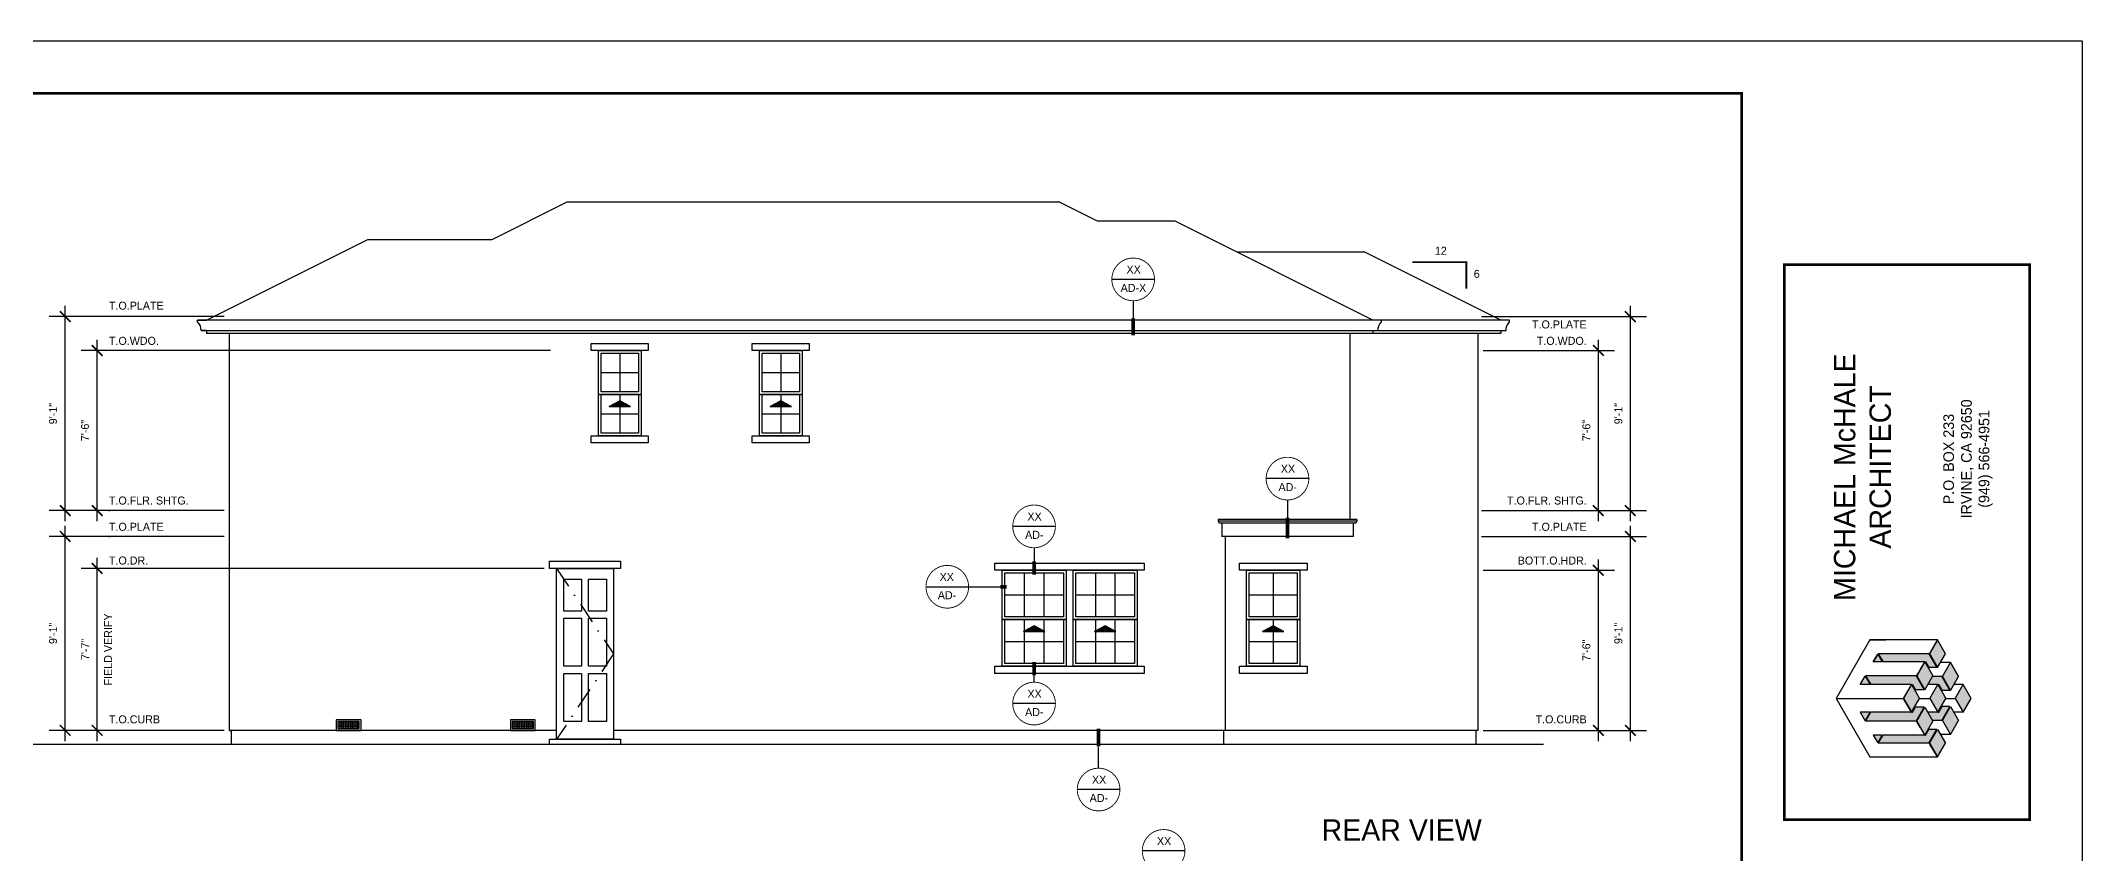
# Model space of a CAD drawing. Extents: x -1728 to 0, y -1152 to 0.
# Drawn here: x -1148 to 0, y -457 to 0 of the extents above; entities that cross this region are included whole.
import ezdxf
from ezdxf.enums import TextEntityAlignment as Align

# ---------------------------------------------------------------- set-up
doc = ezdxf.new("R2010")
doc.units = 0
doc.header["$LTSCALE"] = 48
doc.header["$MEASUREMENT"] = 0
doc.header["$PDMODE"] = 3
doc.header["$PDSIZE"] = -2
doc.linetypes.add('DASHDOT2', pattern=[0.5, 0.25, -0.125, 0, -0.125])
doc.layers.get('0').update_dxf_attribs({"linetype": 'CONTINUOUS'})
doc.layers.get('DEFPOINTS').update_dxf_attribs({"linetype": 'CONTINUOUS'})
for name, color, linetype in [('1EL-7', 7, 'CONTINUOUS'), ('A-DIMS', 3, 'CONTINUOUS'), ('A-ELEV-DR', 161, 'CONTINUOUS'), ('A-EXT ELEV', 7, 'CONTINUOUS'), ('A-EXT ELEV DR-WDO', 240, 'CONTINUOUS'), ('A-EXT ELEV TRIM', 42, 'CONTINUOUS'), ('A-SYM-TEXT', 3, 'CONTINUOUS'), ('A-SYMTEXT', 2, 'CONTINUOUS'), ('A-TEXT', 3, 'CONTINUOUS'), ('TB-text', 3, 'CONTINUOUS'), ('TXT', 7, 'CONTINUOUS')]:
    doc.layers.add(name, color=color, linetype=linetype)
doc.layers.add('24X36TB', color=7, linetype='CONTINUOUS', lineweight=30)
doc.styles.get("Standard").update_dxf_attribs({"font": 'ERASMD.TTF', "height": 4.5})
doc.dimstyles.new('ARCHITECTURE', dxfattribs={"dimscale": 48, "dimtxt": 0.18, "dimasz": 0.125, "dimexe": 0.1875, "dimexo": 0.0625, "dimgap": 0.09375, "dimtad": 1, "dimdec": 4, "dimzin": 3, "dimdsep": 46, "dimlunit": 4, "dimtxsty": 'Standard', "dimblk1": 'ARCHTICK', "dimblk2": 'ARCHTICK', "dimsah": 1, "dimcen": 0.09375, "dimdle": 0.125, "dimclrd": 1, "dimclre": 1, "dimclrt": 3, "dimadec": 0, "dimazin": 0, "dimtfac": 1, "dimtdec": 4, "dimtofl": 0, "dimtmove": 2, "dimatfit": 3, "dimldrblk": 'ARCHTICK', "dimfxl": 1, "dimfrac": 2, "dimtolj": 1, "dimtzin": 0, "dimarcsym": 0})

# ---------------------------------------------------------------- blocks, each defined once
blk = doc.blocks.new('A$C2A811E11')
at = {"layer": 'TB-text'}
h = blk.add_hatch(color=256, dxfattribs=at)
h.paths.add_polyline_path([(-55.9, -198.9), (-56.4, -199.7), (-51.9, -207.5), (-47.4, -199.7), (-51.9, -191.9)])
h.paths.add_polyline_path([(-61.2, -208.2), (-61.4, -208.4), (-63.4, -211.8), (-63.5, -212.1), (-59, -219.9), (-54.5, -212.1), (-59, -204.3)])
h.paths.add_polyline_path([(-66.4, -217), (-70.9, -224.8), (-66.4, -232.6), (-61.9, -224.8)])
h.paths.add_polyline_path([(-59, -229.8), (-63.5, -237.6), (-59, -245.4), (-54.5, -237.6)])
h.paths.add_polyline_path([(-56.4, -250), (-51.9, -257.7), (-47.4, -250), (-51.9, -242.2)])
h.paths.add_polyline_path([(-49, -237.2), (-44.5, -245), (-40, -237.2), (-44.5, -229.4)])
h.paths.add_polyline_path([(-41.9, -224.8), (-37.4, -232.6), (-32.9, -224.8), (-37.4, -217)])
h.paths.add_polyline_path([(-49, -212.5), (-44.5, -220.3), (-40, -212.5), (-44.5, -204.7)])
h.paths.add_polyline_path([(-49.3, -229.4), (-51.2, -232.6), (-51.6, -232.6), (-57.4, -232.6), (-54.7, -237.2), (-49.4, -237.2), (-44.9, -229.4)])
h.paths.add_polyline_path([(-49.4, -212.5), (-54.7, -212.5), (-57.4, -217), (-51.6, -217), (-51.2, -217), (-49.3, -220.3), (-44.9, -220.3)])
h.paths.add_polyline_path([(-85.2, -199.7), (-82.5, -204.3), (-59, -204.3), (-58.6, -204.3), (-56.7, -207.5), (-52.3, -207.5), (-56.8, -199.7)])
h.paths.add_polyline_path([(-88, -204.3), (-82.9, -204.3), (-85.5, -199.9)])
h.paths.add_polyline_path([(-92.3, -212.1), (-89.4, -217), (-66.4, -217), (-66, -217), (-64.3, -219.9), (-59.4, -219.9), (-63.9, -212.1)])
h.paths.add_polyline_path([(-92.6, -212.2), (-95.4, -217), (-89.8, -217)])
h.paths.add_polyline_path([(-89.4, -232.6), (-92.3, -237.6), (-63.9, -237.6), (-59.4, -229.8), (-64.3, -229.8), (-66, -232.6), (-66.4, -232.6)])
h.paths.add_polyline_path([(-95.4, -232.6), (-92.6, -237.4), (-89.8, -232.6)])
h.paths.add_polyline_path([(-82.5, -245.4), (-85.2, -250), (-56.8, -250), (-52.3, -242.2), (-56.7, -242.2), (-58.6, -245.4), (-59, -245.4)])
h.paths.add_polyline_path([(-88, -245.4), (-85.5, -249.8), (-82.9, -245.4)])
blk.add_hatch(color=256, dxfattribs=at).paths.add_polyline_path([(-56.1, -224.8), (-51.6, -232.6), (-47.1, -224.8), (-51.6, -217)])
for p, q in [((-89.9, -191.9), (-108.9, -224.8)), ((-51.9, -191.9), (-89.9, -191.9)), ((-89.9, -191.9), (-80.9, -191.9)), ((-89.9, -191.9), (-80.9, -191.9)), ((-51.9, -191.9), (-56.4, -199.7)), ((-51.9, -191.9), (-56.4, -199.7)), ((-51.9, -191.9), (-56.4, -199.7)), ((-51.9, -191.9), (-56.4, -199.7)), ((-51.9, -191.9), (-56.4, -199.7)), ((-51.9, -191.9), (-56.4, -199.7)), ((-56.4, -199.7), (-51.9, -191.9)), ((-56.4, -199.7), (-51.9, -191.9)), ((-51.9, -191.9), (-56.4, -199.7)), ((-51.9, -191.9), (-56.4, -199.7)), ((-51.9, -191.9), (-56.4, -199.7)), ((-51.9, -191.9), (-56.4, -199.7)), ((-51.9, -191.9), (-55.9, -198.9)), ((-51.9, -191.9), (-55.9, -198.9)), ((-51.9, -191.9), (-55.9, -198.9)), ((-51.9, -191.9), (-55.9, -198.9)), ((-51.9, -191.9), (-55.9, -198.9)), ((-51.9, -191.9), (-55.9, -198.9)), ((-47.4, -199.7), (-51.9, -191.9)), ((-47.4, -199.7), (-51.9, -191.9)), ((-85.5, -199.9), (-88, -204.3)), ((-88, -204.3), (-85.5, -199.9)), ((-82.9, -204.3), (-88, -204.3)), ((-82.9, -204.3), (-88, -204.3)), ((-85.5, -199.9), (-82.9, -204.3)), ((-85.5, -199.9), (-85.5, -199.9)), ((-56.8, -199.7), (-85.2, -199.7)), ((-56.8, -199.7), (-85.2, -199.7)), ((-85.2, -199.7), (-82.5, -204.3)), ((-59, -204.3), (-82.5, -204.3)), ((-59, -204.3), (-82.5, -204.3)), ((-63.5, -212.1), (-59, -204.3)), ((-59, -204.3), (-63.5, -212.1)), ((-59, -204.3), (-63.5, -212.1)), ((-59, -204.3), (-63.5, -212.1)), ((-59, -204.3), (-63.5, -212.1)), ((-59, -204.3), (-63.5, -212.1)), ((-59, -204.3), (-63.5, -212.1)), ((-63.5, -212.1), (-59, -204.3)), ((-62.4, -210.1), (-60.1, -206.2)), ((-62.4, -210.1), (-60.1, -206.2)), ((-62.4, -210.1), (-60.1, -206.2)), ((-62.4, -210.1), (-60.1, -206.2)), ((-61.4, -208.4), (-59.4, -204.9)), ((-61.4, -208.4), (-59.4, -204.9)), ((-61.4, -208.4), (-59.4, -204.9)), ((-61.4, -208.4), (-59.4, -204.9)), ((-61.4, -208.4), (-59.4, -204.9)), ((-61.4, -208.4), (-59.4, -204.9)), ((-61.2, -208.2), (-59, -204.3)), ((-61.2, -208.2), (-59, -204.3)), ((-61.2, -208.2), (-59, -204.3)), ((-61.2, -208.2), (-59, -204.3)), ((-59, -204.3), (-54.5, -212.1)), ((-59, -204.3), (-54.5, -212.1)), ((-59, -204.3), (-58.6, -204.3)), ((-58.6, -204.3), (-56.7, -207.5)), ((-56.8, -199.7), (-52.3, -207.5)), ((-56.4, -199.7), (-51.9, -207.5)), ((-56.4, -199.7), (-51.9, -207.5)), ((-51.9, -207.5), (-47.4, -199.7)), ((-51.9, -207.5), (-47.4, -199.7)), ((-44.5, -204.7), (-50.2, -204.7)), ((-44.5, -204.7), (-50.2, -204.7)), ((-49, -212.5), (-44.5, -204.7)), ((-49, -212.5), (-44.5, -204.7)), ((-40, -212.5), (-44.5, -204.7)), ((-44.5, -204.7), (-40, -212.5)), ((-40, -212.5), (-44.5, -204.7)), ((-95.4, -217), (-92.6, -212.2)), ((-89.8, -217), (-95.4, -217)), ((-89.8, -217), (-95.4, -217)), ((-92.6, -212.2), (-89.8, -217)), ((-92.3, -212.1), (-89.4, -217)), ((-63.9, -212.1), (-92.3, -212.1)), ((-63.9, -212.1), (-92.3, -212.1)), ((-66.4, -217), (-89.4, -217)), ((-66.4, -217), (-89.4, -217)), ((-70.9, -224.8), (-66.4, -217)), ((-70.9, -224.8), (-66.4, -217)), ((-66.4, -217), (-70.9, -224.8)), ((-66.4, -217), (-70.9, -224.8)), ((-66.4, -217), (-70.9, -224.8)), ((-66.4, -217), (-70.9, -224.8)), ((-66.4, -217), (-70.9, -224.8)), ((-66.4, -217), (-70.9, -224.8)), ((-70.9, -224.8), (-66.4, -217)), ((-70.9, -224.8), (-66.4, -217)), ((-70.9, -224.8), (-66.9, -217.9)), ((-70.9, -224.8), (-66.9, -217.9)), ((-70.9, -224.8), (-66.9, -217.9)), ((-70.9, -224.8), (-66.9, -217.9)), ((-70.9, -224.8), (-66.9, -217.9)), ((-70.9, -224.8), (-66.9, -217.9)), ((-70.9, -224.8), (-66.9, -217.9)), ((-70.9, -224.8), (-66.9, -217.9)), ((-66.4, -217), (-61.9, -224.8)), ((-66.4, -217), (-61.9, -224.8)), ((-66.4, -217), (-66, -217)), ((-66, -217), (-64.3, -219.9)), ((-63.9, -212.1), (-59.4, -219.9)), ((-61.2, -208.2), (-63.5, -212.1)), ((-61.2, -208.2), (-63.5, -212.1)), ((-61.2, -208.2), (-63.5, -212.1)), ((-61.2, -208.2), (-63.5, -212.1)), ((-63.5, -212.1), (-59, -219.9)), ((-63.5, -212.1), (-59, -219.9)), ((-61.4, -208.4), (-63.4, -211.8)), ((-61.4, -208.4), (-63.4, -211.8)), ((-61.4, -208.4), (-63.4, -211.8)), ((-61.4, -208.4), (-63.4, -211.8)), ((-61.4, -208.4), (-63.4, -211.8)), ((-61.4, -208.4), (-63.4, -211.8)), ((-59, -219.9), (-54.5, -212.1)), ((-59, -219.9), (-54.5, -212.1)), ((-51.6, -217), (-57.4, -217)), ((-51.6, -217), (-57.4, -217)), ((-52.3, -207.5), (-56.7, -207.5)), ((-52.3, -207.5), (-56.7, -207.5)), ((-56.1, -224.8), (-51.6, -217)), ((-56.1, -224.8), (-51.6, -217)), ((-49.4, -212.5), (-54.7, -212.5)), ((-49.4, -212.5), (-54.7, -212.5)), ((-51.6, -217), (-47.1, -224.8)), ((-51.6, -217), (-47.1, -224.8)), ((-51.6, -217), (-51.2, -217)), ((-51.2, -217), (-49.3, -220.3)), ((-49.4, -212.5), (-44.9, -220.3)), ((-49, -212.5), (-44.5, -220.3)), ((-49, -212.5), (-44.5, -220.3)), ((-44.5, -220.3), (-40, -212.5)), ((-44.5, -220.3), (-40, -212.5)), ((-37.4, -217), (-42.6, -217)), ((-37.4, -217), (-42.6, -217)), ((-41.9, -224.8), (-37.4, -217)), ((-41.9, -224.8), (-37.4, -217)), ((-32.9, -224.8), (-37.4, -217)), ((-32.9, -224.8), (-37.4, -217)), ((-108.9, -224.8), (-70.9, -224.8)), ((-108.9, -224.8), (-70.9, -224.8)), ((-108.9, -224.8), (-70.9, -224.8)), ((-108.9, -224.8), (-70.9, -224.8)), ((-108.9, -224.8), (-70.9, -224.8)), ((-108.9, -224.8), (-70.9, -224.8)), ((-108.9, -224.8), (-70.9, -224.8)), ((-108.9, -224.8), (-70.9, -224.8)), ((-108.9, -224.8), (-89.9, -257.7)), ((-108.9, -224.8), (-99.9, -224.8)), ((-108.9, -224.8), (-99.9, -224.8)), ((-70.9, -224.8), (-66.9, -231.8)), ((-70.9, -224.8), (-66.4, -232.6)), ((-70.9, -224.8), (-66.9, -231.8)), ((-70.9, -224.8), (-66.9, -231.8)), ((-70.9, -224.8), (-66.4, -232.6)), ((-70.9, -224.8), (-66.9, -231.8)), ((-66.4, -232.6), (-70.9, -224.8)), ((-66.4, -232.6), (-70.9, -224.8)), ((-66.4, -232.6), (-61.9, -224.8)), ((-59.4, -219.9), (-64.3, -219.9)), ((-59.4, -219.9), (-64.3, -219.9)), ((-61.9, -224.8), (-56.1, -224.8)), ((-61.9, -224.8), (-56.1, -224.8)), ((-56.1, -224.8), (-51.6, -232.6)), ((-51.6, -232.6), (-47.1, -224.8)), ((-51.2, -232.6), (-49.3, -229.4)), ((-49.4, -237.2), (-44.9, -229.4)), ((-44.9, -220.3), (-49.3, -220.3)), ((-44.9, -220.3), (-49.3, -220.3)), ((-44.9, -229.4), (-49.3, -229.4)), ((-44.9, -229.4), (-49.3, -229.4)), ((-49, -237.2), (-44.5, -229.4)), ((-47.1, -224.8), (-41.9, -224.8)), ((-47.1, -224.8), (-41.9, -224.8)), ((-44.5, -229.4), (-40, -237.2)), ((-41.9, -224.8), (-37.4, -232.6)), ((-37.4, -232.6), (-32.9, -224.8)), ((-95.4, -232.6), (-92.6, -237.4)), ((-89.8, -232.6), (-95.4, -232.6)), ((-92.6, -237.4), (-89.8, -232.6)), ((-92.3, -237.6), (-89.4, -232.6)), ((-63.9, -237.6), (-92.3, -237.6)), ((-66.4, -232.6), (-89.4, -232.6)), ((-66.4, -232.6), (-66, -232.6)), ((-66, -232.6), (-64.3, -229.8)), ((-59.4, -229.8), (-64.3, -229.8)), ((-59.4, -229.8), (-64.3, -229.8)), ((-63.9, -237.6), (-59.4, -229.8)), ((-63.5, -237.6), (-59, -229.8)), ((-63.5, -237.6), (-59, -245.4)), ((-59, -245.4), (-63.5, -237.6)), ((-59, -245.4), (-63.5, -237.6)), ((-61.2, -241.5), (-63.5, -237.6)), ((-61.2, -241.5), (-63.5, -237.6)), ((-61.4, -241.3), (-63.4, -237.8)), ((-61.4, -241.3), (-63.4, -237.8)), ((-62.4, -239.6), (-60.1, -243.5)), ((-62.4, -239.6), (-60.1, -243.5)), ((-59, -229.8), (-54.5, -237.6)), ((-59, -245.4), (-54.5, -237.6)), ((-51.6, -232.6), (-57.4, -232.6)), ((-49.4, -237.2), (-54.7, -237.2)), ((-51.6, -232.6), (-51.2, -232.6)), ((-49, -237.2), (-44.5, -245)), ((-44.5, -245), (-40, -237.2)), ((-37.4, -232.6), (-42.6, -232.6)), ((-82.9, -245.4), (-88, -245.4)), ((-88, -245.4), (-85.5, -249.8)), ((-85.5, -249.8), (-82.9, -245.4)), ((-85.5, -249.8), (-85.5, -249.8)), ((-85.2, -250), (-82.5, -245.4)), ((-56.8, -250), (-85.2, -250)), ((-59, -245.4), (-82.5, -245.4)), ((-61.4, -241.3), (-59.4, -244.8)), ((-61.4, -241.3), (-59.4, -244.8)), ((-61.2, -241.5), (-59, -245.4)), ((-61.2, -241.5), (-59, -245.4)), ((-59, -245.4), (-58.6, -245.4)), ((-58.6, -245.4), (-56.7, -242.2)), ((-56.8, -250), (-52.3, -242.2)), ((-52.3, -242.2), (-56.7, -242.2)), ((-56.4, -250), (-51.9, -242.2)), ((-51.9, -257.7), (-56.4, -250)), ((-51.9, -257.7), (-56.4, -250)), ((-51.9, -257.7), (-56.4, -250)), ((-51.9, -257.7), (-56.4, -250)), ((-56.4, -250), (-51.9, -257.7)), ((-51.9, -257.7), (-55.9, -250.8)), ((-51.9, -257.7), (-55.9, -250.8)), ((-51.9, -242.2), (-47.4, -250)), ((-51.9, -257.7), (-47.4, -250)), ((-44.5, -245), (-50.2, -245)), ((-89.9, -257.7), (-51.9, -257.7)), ((-89.9, -257.7), (-80.9, -257.7))]:
    blk.add_line(p, q, dxfattribs=at)
for s, p in [('MICHAEL McHALE ', (-98.1, -170)), ('ARCHITECT', (-78.1, -140.6))]:
    blk.add_text(s, height=12, rotation=90, dxfattribs=at).set_placement(p)
for s, p in [('IRVINE, CA 92650', (-32.6, -90.2)), ('P.O. BOX 233', (-42.6, -90.3)), ('(949) 566-4951', (-22.7, -90.2))]:
    blk.add_text(s, height=6, rotation=90, dxfattribs=at).set_placement(p, align=Align.CENTER)
blk = doc.blocks.new('A$C06A91398')
at = {"layer": '24X36TB'}
blk.add_lwpolyline([(-1115.9, 1085.1), (612.1, 1085.1), (612.1, -66.9), (-1115.9, -66.9)], close=True, dxfattribs=at)
at = {"layer": '24X36TB', "const_width": 1.5}
for points in [[(420.6, -37.4), (420.6, 1055.6), (-1055.9, 1055.6), (-1055.9, -37.4)], [(444.6, 647.5), (444.6, 959.3), (582.6, 959.3), (582.6, 647.5)]]:
    blk.add_lwpolyline(points, close=True, dxfattribs=at)
blk = doc.blocks.new('A$C40F502B1')
at = {"layer": 'TXT'}
for p, q in [((0, 6), (-14, 6)), ((-14, 6), (-14, 0)), ((-14, 0), (0, 0)), ((-13, 5), (-13, 1)), ((-1, 5), (-13, 5)), ((-1, 4), (-13, 4)), ((-1, 3), (-13, 3)), ((-1, 2), (-13, 2)), ((-13, 1), (-1, 1)), ((-12, 5), (-12, 1)), ((-11, 5), (-11, 1)), ((-10, 5), (-10, 1)), ((-9, 5), (-9, 1)), ((-8, 5), (-8, 1)), ((-7, 5), (-7, 1)), ((-6, 5), (-6, 1)), ((-5, 5), (-5, 1)), ((-4, 5), (-4, 1)), ((-3, 5), (-3, 1)), ((-2, 5), (-2, 1)), ((-1, 1), (-1, 5)), ((0, 0), (0, 6))]:
    blk.add_line(p, q, dxfattribs=at)
blk = doc.blocks.new('A$C31BB2E8A')
at = {"layer": 'A-EXT ELEV DR-WDO'}
for points in [[(-32, 96), (0, 96), (0, 0), (-32, 0)], [(-28, 90), (-18, 90), (-18, 72), (-28, 72)], [(-14, 90), (-4, 90), (-4, 72), (-14, 72)], [(-28, 68), (-18, 68), (-18, 41), (-28, 41)], [(-14, 68), (-4, 68), (-4, 41), (-14, 41)], [(-28, 37), (-18, 37), (-18, 10), (-28, 10)], [(-14, 37), (-4, 37), (-4, 10), (-14, 10)]]:
    blk.add_lwpolyline(points, close=True, dxfattribs=at)
blk = doc.blocks.new('_ARCHTICK')
at = {"color": 0, "linetype": 'ByBlock', "const_width": 0.15}
blk.add_lwpolyline([(-0.5, -0.5), (0.5, 0.5)], dxfattribs=at)
blk = doc.blocks.new('*D17')
at = {"layer": 'A-DIMS', "color": 1, "lineweight": -2, "transparency": 16777216}
for p, q in [((-254.1, -393.5), (-254.1, -272.5)), ((-337.8, -278.5), (-245.1, -278.5)), ((-336.9, -387.5), (-245.1, -387.5))]:
    blk.add_line(p, q, dxfattribs=at)
at = {"layer": 'DEFPOINTS', "color": 0, "transparency": 16777216}
for p in [(-340.8, -278.5), (-254.1, -278.5), (-339.9, -387.5)]:
    blk.add_point(p, dxfattribs=at)
at = {"layer": 'A-DIMS', "color": 1, "lineweight": -2, "transparency": 16777216, "xscale": 6, "yscale": 6, "zscale": 6}
for p, rotation in [((-254.1, -278.5), 90), ((-254.1, -387.5), 270)]:
    blk.add_blockref('_ARCHTICK', p, dxfattribs=dict(at, rotation=rotation))
at = {"layer": 'A-DIMS', "color": 3, "transparency": 16777216, "insert": (-260.8, -333), "char_height": 4.5, "attachment_point": 5, "rotation": 90}
blk.add_mtext('\\A1;9\'-1"', dxfattribs=at)
blk = doc.blocks.new('*D18')
at = {"layer": 'A-DIMS', "color": 1, "lineweight": -2, "transparency": 16777216}
for p, q in [((-254.1, -270), (-254.1, -149)), ((-337.8, -155), (-245.1, -155)), ((-337.8, -264), (-245.1, -264))]:
    blk.add_line(p, q, dxfattribs=at)
at = {"layer": 'DEFPOINTS', "color": 0, "transparency": 16777216}
for p in [(-340.8, -155), (-254.1, -155), (-340.8, -264)]:
    blk.add_point(p, dxfattribs=at)
at = {"layer": 'A-DIMS', "color": 1, "lineweight": -2, "transparency": 16777216, "xscale": 6, "yscale": 6, "zscale": 6}
for p, rotation in [((-254.1, -155), 90), ((-254.1, -264), 270)]:
    blk.add_blockref('_ARCHTICK', p, dxfattribs=dict(at, rotation=rotation))
at = {"layer": 'A-DIMS', "color": 3, "transparency": 16777216, "insert": (-260.8, -209.5), "char_height": 4.5, "attachment_point": 5, "rotation": 90}
blk.add_mtext('\\A1;9\'-1"', dxfattribs=at)
blk = doc.blocks.new('*D19')
at = {"layer": 'A-DIMS', "color": 1, "lineweight": -2, "transparency": 16777216}
for p, q in [((-336.9, -297.5), (-263.1, -297.5)), ((-272.1, -393.5), (-272.1, -291.5)), ((-336.9, -387.5), (-263.1, -387.5))]:
    blk.add_line(p, q, dxfattribs=at)
at = {"layer": 'DEFPOINTS', "color": 0, "transparency": 16777216}
for p in [(-339.9, -297.5), (-272.1, -297.5), (-339.9, -387.5)]:
    blk.add_point(p, dxfattribs=at)
at = {"layer": 'A-DIMS', "color": 1, "lineweight": -2, "transparency": 16777216, "xscale": 6, "yscale": 6, "zscale": 6}
for p, rotation in [((-272.1, -297.5), 90), ((-272.1, -387.5), 270)]:
    blk.add_blockref('_ARCHTICK', p, dxfattribs=dict(at, rotation=rotation))
at = {"layer": 'A-DIMS', "color": 3, "transparency": 16777216, "insert": (-278.8, -342.5), "char_height": 4.5, "attachment_point": 5, "rotation": 90}
blk.add_mtext('\\A1;7\'-6"', dxfattribs=at)
blk = doc.blocks.new('*D20')
at = {"layer": 'A-DIMS', "color": 1, "lineweight": -2, "transparency": 16777216}
for p, q in [((-272.1, -270), (-272.1, -168)), ((-336.9, -174), (-263.1, -174)), ((-336.9, -264), (-263.1, -264))]:
    blk.add_line(p, q, dxfattribs=at)
at = {"layer": 'DEFPOINTS', "color": 0, "transparency": 16777216}
for p in [(-339.9, -174), (-272.1, -174), (-339.9, -264)]:
    blk.add_point(p, dxfattribs=at)
at = {"layer": 'A-DIMS', "color": 1, "lineweight": -2, "transparency": 16777216, "xscale": 6, "yscale": 6, "zscale": 6}
for p, rotation in [((-272.1, -174), 90), ((-272.1, -264), 270)]:
    blk.add_blockref('_ARCHTICK', p, dxfattribs=dict(at, rotation=rotation))
at = {"layer": 'A-DIMS', "color": 3, "transparency": 16777216, "insert": (-278.8, -219), "char_height": 4.5, "attachment_point": 5, "rotation": 90}
blk.add_mtext('\\A1;7\'-6"', dxfattribs=at)
blk = doc.blocks.new('*D36')
at = {"layer": 'A-DIMS', "color": 1, "lineweight": -2, "transparency": 16777216}
for p, q in [((-1134.3, -393.5), (-1134.3, -272.5)), ((-1044.9, -278.5), (-1143.3, -278.5)), ((-1044.9, -387.5), (-1143.3, -387.5))]:
    blk.add_line(p, q, dxfattribs=at)
at = {"layer": 'DEFPOINTS', "color": 0, "transparency": 16777216}
for p in [(-1134.3, -278.5), (-1041.9, -278.5), (-1041.9, -387.5)]:
    blk.add_point(p, dxfattribs=at)
at = {"layer": 'A-DIMS', "color": 1, "lineweight": -2, "transparency": 16777216, "xscale": 6, "yscale": 6, "zscale": 6}
for p, rotation in [((-1134.3, -278.5), 90), ((-1134.3, -387.5), 270)]:
    blk.add_blockref('_ARCHTICK', p, dxfattribs=dict(at, rotation=rotation))
at = {"layer": 'A-DIMS', "color": 3, "transparency": 16777216, "insert": (-1141.1, -333), "char_height": 4.5, "attachment_point": 5, "rotation": 90}
blk.add_mtext('\\A1;9\'-1"', dxfattribs=at)
blk = doc.blocks.new('*D37')
at = {"layer": 'A-DIMS', "color": 1, "lineweight": -2, "transparency": 16777216}
for p, q in [((-1134.3, -270), (-1134.3, -149)), ((-1044.9, -155), (-1143.3, -155)), ((-1044.9, -264), (-1143.3, -264))]:
    blk.add_line(p, q, dxfattribs=at)
at = {"layer": 'DEFPOINTS', "color": 0, "transparency": 16777216}
for p in [(-1134.3, -155), (-1041.9, -155), (-1041.9, -264)]:
    blk.add_point(p, dxfattribs=at)
at = {"layer": 'A-DIMS', "color": 1, "lineweight": -2, "transparency": 16777216, "xscale": 6, "yscale": 6, "zscale": 6}
for p, rotation in [((-1134.3, -155), 90), ((-1134.3, -264), 270)]:
    blk.add_blockref('_ARCHTICK', p, dxfattribs=dict(at, rotation=rotation))
at = {"layer": 'A-DIMS', "color": 3, "transparency": 16777216, "insert": (-1141.1, -209.5), "char_height": 4.5, "attachment_point": 5, "rotation": 90}
blk.add_mtext('\\A1;9\'-1"', dxfattribs=at)
blk = doc.blocks.new('*D38')
at = {"layer": 'A-DIMS', "color": 1, "lineweight": -2, "transparency": 16777216}
for p, q in [((-864.9, -296.5), (-1125.3, -296.5)), ((-1116.3, -393.5), (-1116.3, -290.5)), ((-1044.9, -387.5), (-1125.3, -387.5))]:
    blk.add_line(p, q, dxfattribs=at)
at = {"layer": 'DEFPOINTS', "color": 0, "transparency": 16777216}
for p in [(-1116.3, -296.5), (-861.9, -296.5), (-1041.9, -387.5)]:
    blk.add_point(p, dxfattribs=at)
at = {"layer": 'A-DIMS', "color": 1, "lineweight": -2, "transparency": 16777216, "xscale": 6, "yscale": 6, "zscale": 6}
for p, rotation in [((-1116.3, -296.5), 90), ((-1116.3, -387.5), 270)]:
    blk.add_blockref('_ARCHTICK', p, dxfattribs=dict(at, rotation=rotation))
at = {"layer": 'A-DIMS', "color": 3, "transparency": 16777216, "insert": (-1123, -342), "char_height": 4.5, "attachment_point": 5, "rotation": 90}
blk.add_mtext('\\A1;7\'-7"', dxfattribs=at)
blk = doc.blocks.new('*D39')
at = {"layer": 'A-DIMS', "color": 1, "lineweight": -2, "transparency": 16777216}
for p, q in [((-1116.3, -270), (-1116.3, -168)), ((-861.4, -174), (-1125.3, -174)), ((-1044.9, -264), (-1125.3, -264))]:
    blk.add_line(p, q, dxfattribs=at)
at = {"layer": 'DEFPOINTS', "color": 0, "transparency": 16777216}
for p in [(-1116.3, -174), (-858.4, -174), (-1041.9, -264)]:
    blk.add_point(p, dxfattribs=at)
at = {"layer": 'A-DIMS', "color": 1, "lineweight": -2, "transparency": 16777216, "xscale": 6, "yscale": 6, "zscale": 6}
for p, rotation in [((-1116.3, -174), 90), ((-1116.3, -264), 270)]:
    blk.add_blockref('_ARCHTICK', p, dxfattribs=dict(at, rotation=rotation))
at = {"layer": 'A-DIMS', "color": 3, "transparency": 16777216, "insert": (-1123.1, -219), "char_height": 4.5, "attachment_point": 5, "rotation": 90}
blk.add_mtext('\\A1;7\'-6"', dxfattribs=at)
blk = doc.blocks.new('window_direction')
at = {"layer": 'A-SYMTEXT'}
blk.add_hatch(color=256, dxfattribs=at).paths.add_polyline_path([(6, 0), (0, 3.3), (-6, 0)])
at = {"layer": 'A-SYMTEXT', "color": 7}
blk.add_line((-6, 0), (0, 3.3), dxfattribs=at)
at = {"layer": 'A-SYMTEXT'}
blk.add_lwpolyline([(0, 3.3), (-6, 0), (6, 0)], close=True, dxfattribs=at)

msp = doc.modelspace()

# ---------------------------------------------------------------- linework, layer by layer
at = {"layer": '1EL-7'}
for points in [[(-1054.92126, -162.7588), (-1057.92126, -162.7588, 0.2568777684), (-1059.87783, -157.9893), (-1059.875, -157.02786), (-1054.92126, -157.02786)], [(-398.92126, -162.7588), (-395.92126, -162.7588, -0.2568777684), (-393.9647, -157.9893), (-393.96752, -157.02786), (-398.92126, -157.02786)], [(-326.92126, -162.7588), (-323.92126, -162.7588, -0.2568777684), (-321.9647, -157.9893), (-321.96752, -157.02786), (-326.92126, -157.02786)]]:
    msp.add_lwpolyline(points, format="xyb", dxfattribs=at)
at = {"layer": 'A-ELEV-DR', "linetype": 'DASHDOT2'}
msp.add_lwpolyline([(-857.92126, -296.5), (-825.92126, -344.5), (-857.92126, -392.5)], dxfattribs=at)
at = {"layer": 'A-EXT ELEV'}
for p, q in [((-894.17126, -111.65286), (-851.92126, -90.52786)), ((-851.92126, -90.52786), (-575.42126, -90.52786)), ((-553.67126, -101.40286), (-575.42126, -90.52786)), ((-510.17126, -101.40286), (-553.67126, -101.40286)), ((-398.92126, -157.02786), (-510.17126, -101.40286)), ((-1054.92126, -157.02786), (-964.17126, -111.65286)), ((-964.17126, -111.65286), (-894.17126, -111.65286)), ((-403.42126, -118.77786), (-475.42126, -118.77786)), ((-326.92126, -157.02786), (-403.42126, -118.77786)), ((-326.92126, -157.02786), (-1059.875, -157.02786)), ((-964.30838, -157.02786), (-1059.875, -157.02786)), ((-1057.92126, -162.7588), (-964.30838, -162.7588)), ((-1054.92126, -162.7588), (-1054.92126, -164.52786)), ((-1054.92126, -162.7588), (-326.92126, -162.7588)), ((-326.92126, -164.52786), (-1054.92126, -164.52786)), ((-964.30838, -164.52786), (-1054.92126, -164.52786)), ((-1041.92126, -387.5), (-1041.92126, -164.52786)), ((-411.92126, -164.52786), (-411.92126, -269)), ((-398.92126, -162.7588), (-398.92126, -164.52786)), ((-339.92126, -164.52786), (-339.92126, -387.5)), ((-326.92126, -162.7588), (-326.92126, -164.52786)), ((-407.92126, -269), (-485.92812, -269)), ((-485.92812, -269), (-485.92812, -270)), ((-407.92126, -270), (-485.92812, -270)), ((-485.92812, -270), (-485.42812, -271)), ((-408.42126, -271), (-485.42812, -271)), ((-483.92812, -271), (-483.92812, -278.5)), ((-409.92126, -271), (-409.92126, -278.5)), ((-407.92126, -270), (-408.42126, -271)), ((-407.92126, -269), (-407.92126, -270)), ((-409.92126, -278.5), (-483.92812, -278.5)), ((-481.92812, -278.5), (-481.92812, -387.5)), ((-857.92126, -387.5), (-1041.92126, -387.5)), ((-1041.92126, -387.5), (-1040.92126, -387.5)), ((-1040.92126, -387.5), (-1040.92126, -395.5)), ((-339.92126, -387.5), (-825.92126, -387.5)), ((-481.92812, -387.5), (-482.92812, -387.5)), ((-482.92812, -387.5), (-482.92812, -395.5)), ((-339.92126, -387.5), (-340.92126, -387.5)), ((-340.92126, -387.5), (-340.92126, -395.5)), ((-302.87872, -395.5), (-1192.0101, -395.5))]:
    msp.add_line(p, q, dxfattribs=at)
at = {"layer": 'A-EXT ELEV', "linetype": 'DASHDOT2'}
for p, q in [((-1091.45806, -264), (-1127.5651, -264)), ((-1091.45806, -278.5), (-1127.5651, -278.5))]:
    msp.add_line(p, q, dxfattribs=at)
at = {"layer": 'A-EXT ELEV'}
msp.add_lwpolyline([(-861.92126, -395.5), (-861.92126, -392.5), (-821.92126, -392.5), (-821.92126, -395.5)], dxfattribs=at)
at = {"layer": 'A-EXT ELEV DR-WDO'}
for p, q in [((-822.42126, -175.5), (-822.42126, -197.25)), ((-731.92126, -175.5), (-731.92126, -197.25)), ((-832.92126, -186.375), (-811.92126, -186.375)), ((-742.42126, -186.375), (-721.42126, -186.375)), ((-810.42126, -198.75), (-834.42126, -198.75)), ((-822.42126, -198.75), (-822.42126, -220.5)), ((-719.92126, -198.75), (-743.92126, -198.75)), ((-731.92126, -198.75), (-731.92126, -220.5)), ((-832.92126, -209.625), (-811.92126, -209.625)), ((-742.42126, -209.625), (-721.42126, -209.625)), ((-594.92812, -299), (-594.92812, -323.75)), ((-583.92812, -299), (-583.92812, -323.75)), ((-554.92812, -299), (-554.92812, -323.75)), ((-543.92812, -299), (-543.92812, -323.75)), ((-454.92812, -299), (-454.92812, -323.75)), ((-605.92812, -311.375), (-572.92812, -311.375)), ((-565.92812, -311.375), (-532.92812, -311.375)), ((-468.42812, -311.375), (-441.42812, -311.375)), ((-571.42812, -325.25), (-607.42812, -325.25)), ((-594.92812, -325.25), (-594.92812, -350)), ((-583.92812, -325.25), (-583.92812, -350)), ((-531.42812, -325.25), (-567.42812, -325.25)), ((-554.92812, -325.25), (-554.92812, -350)), ((-543.92812, -325.25), (-543.92812, -350)), ((-439.92812, -325.25), (-469.92812, -325.25)), ((-454.92812, -325.25), (-454.92812, -350)), ((-605.92812, -337.625), (-572.92812, -337.625)), ((-565.92812, -337.625), (-532.92812, -337.625)), ((-468.42812, -337.625), (-441.42812, -337.625))]:
    msp.add_line(p, q, dxfattribs=at)
for points in [[(-834.42126, -174), (-810.42126, -174), (-810.42126, -198.75), (-834.42126, -198.75)], [(-834.42126, -174), (-810.42126, -174), (-810.42126, -222), (-834.42126, -222)], [(-832.92126, -175.5), (-811.92126, -175.5), (-811.92126, -197.25), (-832.92126, -197.25)], [(-743.92126, -174), (-719.92126, -174), (-719.92126, -198.75), (-743.92126, -198.75)], [(-743.92126, -174), (-719.92126, -174), (-719.92126, -222), (-743.92126, -222)], [(-742.42126, -175.5), (-721.42126, -175.5), (-721.42126, -197.25), (-742.42126, -197.25)], [(-834.42126, -198.75), (-810.42126, -198.75), (-810.42126, -222), (-834.42126, -222)], [(-832.92126, -198.75), (-811.92126, -198.75), (-811.92126, -220.5), (-832.92126, -220.5)], [(-743.92126, -198.75), (-719.92126, -198.75), (-719.92126, -222), (-743.92126, -222)], [(-742.42126, -198.75), (-721.42126, -198.75), (-721.42126, -220.5), (-742.42126, -220.5)], [(-607.42812, -297.5), (-571.42812, -297.5), (-571.42812, -325.25), (-607.42812, -325.25)], [(-607.42812, -297.5), (-571.42812, -297.5), (-571.42812, -351.5), (-607.42812, -351.5)], [(-567.42812, -297.5), (-531.42812, -297.5), (-531.42812, -325.25), (-567.42812, -325.25)], [(-567.42812, -297.5), (-531.42812, -297.5), (-531.42812, -351.5), (-567.42812, -351.5)], [(-469.92812, -297.5), (-439.92812, -297.5), (-439.92812, -325.25), (-469.92812, -325.25)], [(-469.92812, -297.5), (-439.92812, -297.5), (-439.92812, -351.5), (-469.92812, -351.5)], [(-605.92812, -299), (-572.92812, -299), (-572.92812, -323.75), (-605.92812, -323.75)], [(-565.92812, -299), (-532.92812, -299), (-532.92812, -323.75), (-565.92812, -323.75)], [(-468.42812, -299), (-441.42812, -299), (-441.42812, -323.75), (-468.42812, -323.75)], [(-607.42812, -325.25), (-571.42812, -325.25), (-571.42812, -351.5), (-607.42812, -351.5)], [(-605.92812, -325.25), (-572.92812, -325.25), (-572.92812, -350), (-605.92812, -350)], [(-567.42812, -325.25), (-531.42812, -325.25), (-531.42812, -351.5), (-567.42812, -351.5)], [(-565.92812, -325.25), (-532.92812, -325.25), (-532.92812, -350), (-565.92812, -350)], [(-469.92812, -325.25), (-439.92812, -325.25), (-439.92812, -351.5), (-469.92812, -351.5)], [(-468.42812, -325.25), (-441.42812, -325.25), (-441.42812, -350), (-468.42812, -350)]]:
    msp.add_lwpolyline(points, close=True, dxfattribs=at)
at = {"layer": 'A-EXT ELEV TRIM'}
for points in [[(-838.42126, -170), (-806.42126, -170), (-806.42126, -174), (-838.42126, -174)], [(-747.92126, -170), (-715.92126, -170), (-715.92126, -174), (-747.92126, -174)], [(-838.42126, -222), (-806.42126, -222), (-806.42126, -226), (-838.42126, -226)], [(-747.92126, -222), (-715.92126, -222), (-715.92126, -226), (-747.92126, -226)], [(-861.92126, -292.5), (-821.92126, -292.5), (-821.92126, -296.5), (-861.92126, -296.5)], [(-611.42812, -293.5), (-527.42812, -293.5), (-527.42812, -297.5), (-611.42812, -297.5)], [(-473.92812, -293.5), (-435.92812, -293.5), (-435.92812, -297.5), (-473.92812, -297.5)], [(-611.42812, -351.5), (-527.42812, -351.5), (-527.42812, -355.5), (-611.42812, -355.5)], [(-473.92812, -351.5), (-435.92812, -351.5), (-435.92812, -355.5), (-473.92812, -355.5)]]:
    msp.add_lwpolyline(points, close=True, dxfattribs=at)
at = {"layer": 'A-SYMTEXT'}
for p, q in [((-521.71014, -134.06137), (-545.70225, -134.06137)), ((-533.70225, -146.06137), (-533.70225, -163.43924)), ((-434.93257, -246.0335), (-458.92469, -246.0335)), ((-446.92469, -258.0335), (-446.92469, -275.41138)), ((-577.436, -272.85943), (-601.42812, -272.85943)), ((-589.42812, -284.85943), (-589.42812, -292.88063)), ((-650.22325, -306.81119), (-626.23113, -306.81119)), ((-626.22719, -306.80725), (-608.42812, -306.80725)), ((-589.42812, -360.45179), (-589.42812, -355.5)), ((-577.436, -372.45179), (-601.42812, -372.45179)), ((-553.135, -408.77089), (-553.135, -396.80485)), ((-541.14288, -420.77089), (-565.135, -420.77089)), ((-504.58777, -455.25697), (-528.57989, -455.25697))]:
    msp.add_line(p, q, dxfattribs=at)
at = {"layer": 'A-SYMTEXT', "const_width": 0.5}
for points in [[(-545.70043, -134.2708, 229.1816636095), (-545.70225, -134.06137)], [(-458.92286, -246.24293, 229.1816636095), (-458.92469, -246.0335)], [(-601.42629, -273.06885, 229.1816636095), (-601.42812, -272.85943)], [(-626.23296, -307.02062, -229.1816636095), (-626.23113, -306.81119)], [(-601.42629, -372.66121, 229.1816636095), (-601.42812, -372.45179)], [(-565.13317, -420.98032, 229.1816636095), (-565.135, -420.77089)], [(-528.57806, -455.4664, 229.1816636095), (-528.57989, -455.25697)]]:
    msp.add_lwpolyline(points, format="xyb", dxfattribs=at)
at = {"layer": 'A-SYMTEXT'}
for points, const_width in [([(-376.61104, -124.38486), (-346.33892, -124.38486), (-346.33892, -139.19085)], 1), ([(-533.70225, -156.02786), (-533.70225, -165.52786)], 2), ([(-446.92469, -268), (-446.92469, -279.5)], 2), ([(-589.42812, -292.5), (-589.42812, -300)], 2), ([(-608.42812, -306.80725), (-604.92812, -306.80725)], 2), ([(-589.42812, -356.5), (-589.42812, -349)], 2), ([(-553.135, -396.5), (-553.135, -386.5)], 2)]:
    msp.add_lwpolyline(points, dxfattribs=dict(at, const_width=const_width))

# ---------------------------------------------------------------- block references
at = {"color": 1}
msp.add_blockref('A$C2A811E11', (-29.5, -144.75576), dxfattribs=at)
at = {"layer": 'A-DIMS'}
msp.add_blockref('A$C06A91398', (-612.11644, -1085.14447), dxfattribs=at)
at = {"layer": 'A-EXT ELEV'}
for p in [(-967.92126, -387.5), (-869.92126, -387.5)]:
    msp.add_blockref('A$C40F502B1', p, dxfattribs=at)
at = {"layer": 'A-EXT ELEV DR-WDO'}
msp.add_blockref('A$C31BB2E8A', (-825.92126, -392.5), dxfattribs=at)
at = {"layer": 'A-SYMTEXT'}
for p in [(-822.42126, -205.51588), (-731.92126, -205.51588), (-589.42812, -332.01588), (-549.42812, -332.01588), (-454.92812, -332.01588)]:
    msp.add_blockref('window_direction', p, dxfattribs=at)

# ---------------------------------------------------------------- texts
at = {"layer": 'A-SYM-TEXT', "char_height": 4.5, "width": 10.8292457, "attachment_point": 5}
for s, insert in [('XX', (-533.42013, -128.52886)), ('AD-X', (-533.55392, -138.81845)), ('XX', (-446.64257, -240.50099)), ('AD-', (-446.77635, -250.79058)), ('AD-', (-589.27978, -277.61651)), ('XX', (-589.14599, -267.32692)), ('AD-', (-638.37947, -311.56827)), ('XX', (-638.51325, -301.27868)), ('XX', (-589.14599, -366.91928)), ('AD-', (-589.27978, -377.20886)), ('XX', (-552.85287, -415.23838)), ('AD-', (-552.98666, -425.52797)), ('XX', (-516.29776, -449.72446))]:
    msp.add_mtext(s, dxfattribs=dict(at, insert=insert))
at = {"layer": 'A-SYMTEXT', "color": 3, "char_height": 4.5, "width": 74.875, "attachment_point": 1}
for s, insert in [('12', (-364.02554, -115.7213)), ('6', (-342.13121, -128.69195))]:
    msp.add_mtext(s, dxfattribs=dict(at, insert=insert))
at = {"layer": 'A-TEXT'}
for s, insert, char_height, width, attachment_point in [('T.O.PLATE', (-1109.69607, -146.57095), 4.5, 31.0252747, 1), ('T.O.PLATE', (-278.63016, -157.12429), 4.5, 31.0252747, 3), ('T.O.WDO.', (-1109.69607, -166.34026), 4.5, 31.0252747, 1), ('T.O.WDO.', (-278.63016, -166.34026), 4.5, 31.0252747, 3), ('T.O.FLR. SHTG.', (-1109.69607, -256.09026), 4.5, 44.2054945, 1), ('T.O.FLR. SHTG.', (-278.63016, -256.09026), 4.5, 44.2054945, 3), ('T.O.PLATE', (-1109.69607, -270.84026), 4.5, 31.0252747, 1), ('T.O.PLATE', (-278.63016, -270.84026), 4.5, 31.0252747, 3), ('T.O.DR.', (-1109.69607, -289.80656), 4.5, 31.0252747, 1), ('BOTT.O.HDR.', (-278.63016, -289.84026), 4.5, 31.0252747, 3), ('T.O.CURB', (-1109.69607, -379.07358), 4.5, 27.2934066, 1), ('T.O.CURB', (-278.63016, -379.07358), 4.5, 27.2934066, 3), ('REAR VIEW', (-337.66158, -437.5), 12, 99.2145316, 3)]:
    msp.add_mtext(s, dxfattribs=dict(at, insert=insert, char_height=char_height, width=width, attachment_point=attachment_point))
at = {"layer": 'A-TEXT', "insert": (-1112.44249, -362.24145), "char_height": 4.5, "width": 49.0824347, "attachment_point": 1, "rotation": 90}
msp.add_mtext('FIELD VERIFY', dxfattribs=at)

# ---------------------------------------------------------------- dimensions: what is measured, and where the dimension line sits
at = {"layer": 'A-DIMS', "color": 1}
for base, p1, p2, picture, middle in [((-1134.27374, -155), (-1041.92126, -264), (-1041.92126, -155), '*D37', (-1141.06001, -209.5)), ((-254.05249, -155), (-340.79626, -264), (-340.79626, -155), '*D18', (-260.83876, -209.5)), ((-1116.27374, -174), (-1041.92126, -264), (-858.42126, -174), '*D39', (-1123.06001, -219)), ((-272.05249, -174), (-339.92126, -264), (-339.92126, -174), '*D20', (-278.83876, -219)), ((-1134.2737426353, -278.53125), (-1041.921261589, -387.5), (-1041.921261589, -278.53125), '*D36', (-1141.0600063716, -333.015625)), ((-254.052491652, -278.53125), (-339.921261589, -387.5), (-340.796261589, -278.53125), '*D17', (-260.8387553883, -333.015625)), ((-1116.27374, -296.5), (-1041.92126, -387.5), (-861.92126, -296.5), '*D38', (-1123.02374, -342)), ((-272.05249, -297.5), (-339.92126, -387.5), (-339.92126, -297.5), '*D19', (-278.83876, -342.5))]:
    dim = msp.add_linear_dim(base=base, p1=p1, p2=p2, angle=90, dimstyle='ARCHITECTURE', dxfattribs=at)
    dim.commit()
    dim.dimension.update_dxf_attribs({"geometry": picture, "text_midpoint": middle})

doc.saveas('drawing.dxf')
